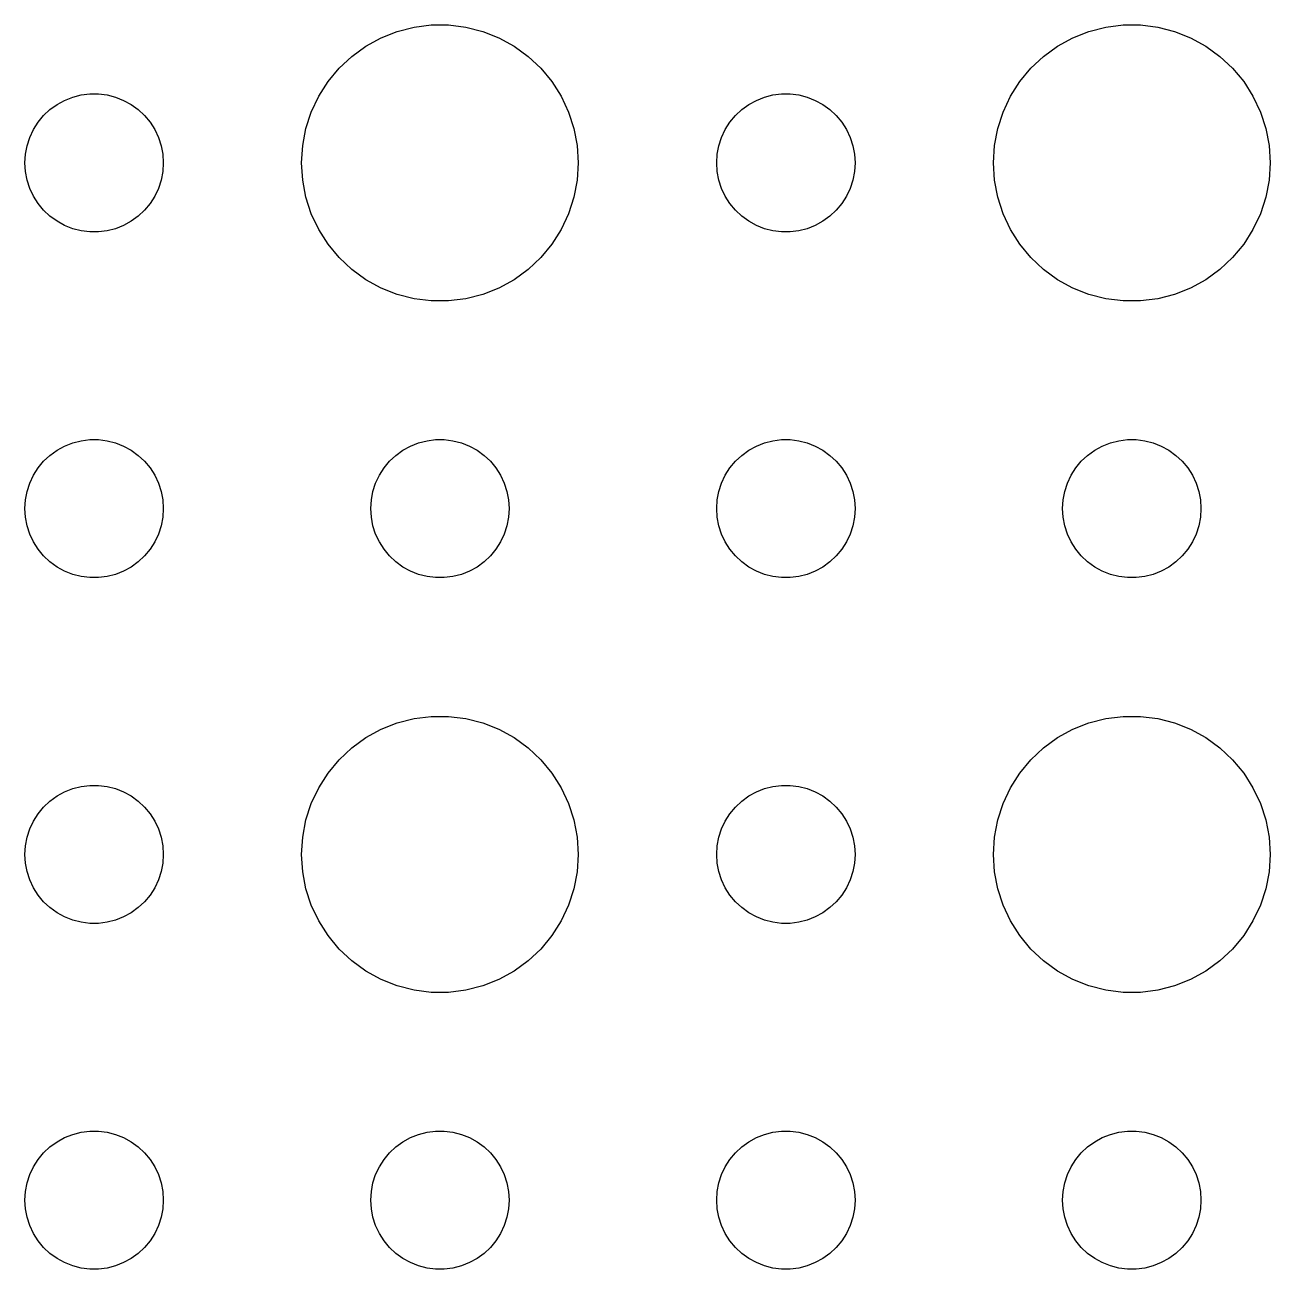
# Model space of a CAD drawing. Header units: metres. Extents: x -104 to 104, y -104 to 104.
# Drawn here: x -31.5 to -4.5, y -31.5 to -4.51 of the extents above; entities that cross this region are included whole.
import ezdxf

# ---------------------------------------------------------------- set-up
doc = ezdxf.new("R2010")
doc.units = ezdxf.units.M

msp = doc.modelspace()

# ---------------------------------------------------------------- linework, layer by layer
for p, q in [((-23.427, -4.64682), (-23.0621, -4.55313)), ((-23.0621, -4.55313), (-22.6884, -4.50591)), ((-22.6884, -4.50591), (-22.3116, -4.50591)), ((-22.3116, -4.50591), (-21.9379, -4.55313)), ((-21.9379, -4.55313), (-21.5729, -4.64682)), ((-8.42705, -4.64682), (-8.06213, -4.55313)), ((-8.06213, -4.55313), (-7.68837, -4.50591)), ((-7.68837, -4.50591), (-7.31161, -4.50591)), ((-7.31161, -4.50591), (-6.93785, -4.55313)), ((-6.93785, -4.55313), (-6.57294, -4.64682)), ((-24.1075, -4.96701), (-23.7773, -4.78551)), ((-23.7773, -4.78551), (-23.427, -4.64682)), ((-21.5729, -4.64682), (-21.2227, -4.78551)), ((-21.2227, -4.78551), (-20.8925, -4.96701)), ((-9.10747, -4.96701), (-8.77733, -4.78551)), ((-8.77733, -4.78551), (-8.42705, -4.64682)), ((-6.57294, -4.64682), (-6.22266, -4.78551)), ((-6.22266, -4.78551), (-5.89252, -4.96701)), ((-24.4123, -5.18845), (-24.1075, -4.96701)), ((-20.8925, -4.96701), (-20.5877, -5.18845)), ((-9.41226, -5.18845), (-9.10747, -4.96701)), ((-5.89252, -4.96701), (-5.58772, -5.18845)), ((-24.6869, -5.44635), (-24.4123, -5.18845)), ((-20.5877, -5.18845), (-20.3131, -5.44635)), ((-9.6869, -5.44635), (-9.41226, -5.18845)), ((-5.58772, -5.18845), (-5.31308, -5.44635)), ((-24.927, -5.73663), (-24.6869, -5.44635)), ((-20.3131, -5.44635), (-20.0729, -5.73663)), ((-9.92705, -5.73663), (-9.6869, -5.44635)), ((-5.31308, -5.44635), (-5.07294, -5.73663)), ((-25.1289, -6.05473), (-24.927, -5.73663)), ((-20.0729, -5.73663), (-19.8711, -6.05473)), ((-10.1289, -6.05473), (-9.92705, -5.73663)), ((-5.07294, -5.73663), (-4.87108, -6.05473)), ((-30.8037, -6.23351), (-30.6387, -6.14275)), ((-30.6387, -6.14275), (-30.4635, -6.07341)), ((-30.4635, -6.07341), (-30.2811, -6.02657)), ((-30.2811, -6.02657), (-30.0942, -6.00294)), ((-30.0942, -6.00294), (-29.9058, -6.00294)), ((-29.9058, -6.00294), (-29.7189, -6.02657)), ((-29.7189, -6.02657), (-29.5365, -6.07341)), ((-29.5365, -6.07341), (-29.3613, -6.14275)), ((-29.3613, -6.14275), (-29.1963, -6.23351)), ((-25.2893, -6.39561), (-25.1289, -6.05473)), ((-19.8711, -6.05473), (-19.7107, -6.39561)), ((-15.8037, -6.23351), (-15.6387, -6.14275)), ((-15.6387, -6.14275), (-15.4635, -6.07341)), ((-15.4635, -6.07341), (-15.2811, -6.02657)), ((-15.2811, -6.02657), (-15.0942, -6.00294)), ((-15.0942, -6.00294), (-14.9058, -6.00294)), ((-14.9058, -6.00294), (-14.7189, -6.02657)), ((-14.7189, -6.02657), (-14.5365, -6.07341)), ((-14.5365, -6.07341), (-14.3613, -6.14275)), ((-14.3613, -6.14275), (-14.1963, -6.23351)), ((-10.2893, -6.39561), (-10.1289, -6.05473)), ((-4.87108, -6.05473), (-4.71066, -6.39561)), ((-31.2135, -6.61832), (-31.0934, -6.47318)), ((-31.0934, -6.47318), (-30.9561, -6.34422)), ((-30.9561, -6.34422), (-30.8037, -6.23351)), ((-29.1963, -6.23351), (-29.0439, -6.34422)), ((-29.0439, -6.34422), (-28.9065, -6.47318)), ((-28.9065, -6.47318), (-28.7865, -6.61832)), ((-25.4057, -6.75392), (-25.2893, -6.39561)), ((-19.7107, -6.39561), (-19.5942, -6.75392)), ((-16.2135, -6.61832), (-16.0934, -6.47318)), ((-16.0934, -6.47318), (-15.9561, -6.34422)), ((-15.9561, -6.34422), (-15.8037, -6.23351)), ((-14.1963, -6.23351), (-14.0439, -6.34422)), ((-14.0439, -6.34422), (-13.9065, -6.47318)), ((-13.9065, -6.47318), (-13.7865, -6.61832)), ((-10.4057, -6.75392), (-10.2893, -6.39561)), ((-4.71066, -6.39561), (-4.59424, -6.75392)), ((-31.3145, -6.77736), (-31.2135, -6.61832)), ((-28.7865, -6.61832), (-28.6855, -6.77736)), ((-16.3145, -6.77736), (-16.2135, -6.61832)), ((-13.7865, -6.61832), (-13.6855, -6.77736)), ((-31.4529, -7.12695), (-31.3947, -6.9478)), ((-31.3947, -6.9478), (-31.3145, -6.77736)), ((-28.6855, -6.77736), (-28.6053, -6.9478)), ((-28.6053, -6.9478), (-28.5471, -7.12695)), ((-25.4763, -7.12399), (-25.4057, -6.75392)), ((-19.5942, -6.75392), (-19.5237, -7.12399)), ((-16.4529, -7.12695), (-16.3947, -6.9478)), ((-16.3947, -6.9478), (-16.3145, -6.77736)), ((-13.6855, -6.77736), (-13.6053, -6.9478)), ((-13.6053, -6.9478), (-13.5471, -7.12695)), ((-10.4763, -7.12399), (-10.4057, -6.75392)), ((-4.59424, -6.75392), (-4.52365, -7.12399)), ((-31.4882, -7.312), (-31.4529, -7.12695)), ((-28.5471, -7.12695), (-28.5118, -7.312)), ((-25.5, -7.5), (-25.4763, -7.12399)), ((-19.5237, -7.12399), (-19.5, -7.5)), ((-16.4882, -7.312), (-16.4529, -7.12695)), ((-13.5471, -7.12695), (-13.5118, -7.312)), ((-10.5, -7.5), (-10.4763, -7.12399)), ((-4.52365, -7.12399), (-4.5, -7.5)), ((-31.5, -7.5), (-31.4882, -7.312)), ((-31.4882, -7.68799), (-31.5, -7.5)), ((-28.5118, -7.312), (-28.5, -7.5)), ((-28.5, -7.5), (-28.5118, -7.68799)), ((-25.4763, -7.87599), (-25.5, -7.5)), ((-19.5, -7.5), (-19.5237, -7.87599)), ((-16.5, -7.5), (-16.4882, -7.312)), ((-16.4882, -7.68799), (-16.5, -7.5)), ((-13.5118, -7.312), (-13.5, -7.5)), ((-13.5, -7.5), (-13.5118, -7.68799)), ((-10.4763, -7.87599), (-10.5, -7.5)), ((-4.5, -7.5), (-4.52365, -7.87599)), ((-31.4529, -7.87303), (-31.4882, -7.68799)), ((-28.5118, -7.68799), (-28.5471, -7.87303)), ((-16.4529, -7.87303), (-16.4882, -7.68799)), ((-13.5118, -7.68799), (-13.5471, -7.87303)), ((-31.3947, -8.05219), (-31.4529, -7.87303)), ((-31.3145, -8.22263), (-31.3947, -8.05219)), ((-28.6053, -8.05219), (-28.6855, -8.22263)), ((-28.5471, -7.87303), (-28.6053, -8.05219)), ((-25.4057, -8.24606), (-25.4763, -7.87599)), ((-19.5237, -7.87599), (-19.5942, -8.24606)), ((-16.3947, -8.05219), (-16.4529, -7.87303)), ((-16.3145, -8.22263), (-16.3947, -8.05219)), ((-13.6053, -8.05219), (-13.6855, -8.22263)), ((-13.5471, -7.87303), (-13.6053, -8.05219)), ((-10.4057, -8.24606), (-10.4763, -7.87599)), ((-4.52365, -7.87599), (-4.59424, -8.24606)), ((-31.2135, -8.38167), (-31.3145, -8.22263)), ((-28.6855, -8.22263), (-28.7865, -8.38167)), ((-25.2893, -8.60437), (-25.4057, -8.24606)), ((-19.5942, -8.24606), (-19.7107, -8.60437)), ((-16.2135, -8.38167), (-16.3145, -8.22263)), ((-13.6855, -8.22263), (-13.7865, -8.38167)), ((-10.2893, -8.60437), (-10.4057, -8.24606)), ((-4.59424, -8.24606), (-4.71066, -8.60437)), ((-31.0934, -8.52681), (-31.2135, -8.38167)), ((-30.9561, -8.65576), (-31.0934, -8.52681)), ((-28.9065, -8.52681), (-29.0439, -8.65576)), ((-28.7865, -8.38167), (-28.9065, -8.52681)), ((-25.1289, -8.94525), (-25.2893, -8.60437)), ((-19.7107, -8.60437), (-19.8711, -8.94525)), ((-16.0934, -8.52681), (-16.2135, -8.38167)), ((-15.9561, -8.65576), (-16.0934, -8.52681)), ((-13.9065, -8.52681), (-14.0439, -8.65576)), ((-13.7865, -8.38167), (-13.9065, -8.52681)), ((-10.1289, -8.94525), (-10.2893, -8.60437)), ((-4.71066, -8.60437), (-4.87108, -8.94525)), ((-30.8037, -8.76648), (-30.9561, -8.65576)), ((-30.6387, -8.85724), (-30.8037, -8.76648)), ((-30.4635, -8.92657), (-30.6387, -8.85724)), ((-29.3613, -8.85724), (-29.5365, -8.92657)), ((-29.1963, -8.76648), (-29.3613, -8.85724)), ((-29.0439, -8.65576), (-29.1963, -8.76648)), ((-15.8037, -8.76648), (-15.9561, -8.65576)), ((-15.6387, -8.85724), (-15.8037, -8.76648)), ((-15.4635, -8.92657), (-15.6387, -8.85724)), ((-14.3613, -8.85724), (-14.5365, -8.92657)), ((-14.1963, -8.76648), (-14.3613, -8.85724)), ((-14.0439, -8.65576), (-14.1963, -8.76648)), ((-30.2811, -8.97342), (-30.4635, -8.92657)), ((-30.0942, -8.99704), (-30.2811, -8.97342)), ((-29.9058, -8.99704), (-30.0942, -8.99704)), ((-29.7189, -8.97342), (-29.9058, -8.99704)), ((-29.5365, -8.92657), (-29.7189, -8.97342)), ((-24.927, -9.26335), (-25.1289, -8.94525)), ((-19.8711, -8.94525), (-20.0729, -9.26335)), ((-15.2811, -8.97342), (-15.4635, -8.92657)), ((-15.0942, -8.99704), (-15.2811, -8.97342)), ((-14.9058, -8.99704), (-15.0942, -8.99704)), ((-14.7189, -8.97342), (-14.9058, -8.99704)), ((-14.5365, -8.92657), (-14.7189, -8.97342)), ((-9.92705, -9.26335), (-10.1289, -8.94525)), ((-4.87108, -8.94525), (-5.07294, -9.26335)), ((-24.6869, -9.55363), (-24.927, -9.26335)), ((-20.0729, -9.26335), (-20.3131, -9.55363)), ((-9.6869, -9.55363), (-9.92705, -9.26335)), ((-5.07294, -9.26335), (-5.31308, -9.55363)), ((-24.4123, -9.81154), (-24.6869, -9.55363)), ((-20.3131, -9.55363), (-20.5877, -9.81154)), ((-9.41226, -9.81154), (-9.6869, -9.55363)), ((-5.31308, -9.55363), (-5.58772, -9.81154)), ((-24.1075, -10.033), (-24.4123, -9.81154)), ((-20.5877, -9.81154), (-20.8925, -10.033)), ((-9.10747, -10.033), (-9.41226, -9.81154)), ((-5.58772, -9.81154), (-5.89252, -10.033)), ((-23.7773, -10.2145), (-24.1075, -10.033)), ((-23.427, -10.3532), (-23.7773, -10.2145)), ((-21.2227, -10.2145), (-21.5729, -10.3532)), ((-20.8925, -10.033), (-21.2227, -10.2145)), ((-8.77733, -10.2145), (-9.10747, -10.033)), ((-8.42705, -10.3532), (-8.77733, -10.2145)), ((-6.22266, -10.2145), (-6.57294, -10.3532)), ((-5.89252, -10.033), (-6.22266, -10.2145)), ((-23.0621, -10.4469), (-23.427, -10.3532)), ((-22.6884, -10.4941), (-23.0621, -10.4469)), ((-22.3116, -10.4941), (-22.6884, -10.4941)), ((-21.9379, -10.4469), (-22.3116, -10.4941)), ((-21.5729, -10.3532), (-21.9379, -10.4469)), ((-8.06213, -10.4469), (-8.42705, -10.3532)), ((-7.68837, -10.4941), (-8.06213, -10.4469)), ((-7.31161, -10.4941), (-7.68837, -10.4941)), ((-6.93785, -10.4469), (-7.31161, -10.4941)), ((-6.57294, -10.3532), (-6.93785, -10.4469)), ((-30.9561, -13.8442), (-30.8037, -13.7335)), ((-30.8037, -13.7335), (-30.6387, -13.6427)), ((-30.6387, -13.6427), (-30.4635, -13.5734)), ((-30.4635, -13.5734), (-30.2811, -13.5266)), ((-30.2811, -13.5266), (-30.0942, -13.5029)), ((-30.0942, -13.5029), (-29.9058, -13.5029)), ((-29.9058, -13.5029), (-29.7189, -13.5266)), ((-29.7189, -13.5266), (-29.5365, -13.5734)), ((-29.5365, -13.5734), (-29.3613, -13.6427)), ((-29.3613, -13.6427), (-29.1963, -13.7335)), ((-29.1963, -13.7335), (-29.0439, -13.8442)), ((-23.4561, -13.8442), (-23.3037, -13.7335)), ((-23.3037, -13.7335), (-23.1387, -13.6427)), ((-23.1387, -13.6427), (-22.9635, -13.5734)), ((-22.9635, -13.5734), (-22.7811, -13.5266)), ((-22.7811, -13.5266), (-22.5942, -13.5029)), ((-22.5942, -13.5029), (-22.4058, -13.5029)), ((-22.4058, -13.5029), (-22.2189, -13.5266)), ((-22.2189, -13.5266), (-22.0365, -13.5734)), ((-22.0365, -13.5734), (-21.8613, -13.6427)), ((-21.8613, -13.6427), (-21.6963, -13.7335)), ((-21.6963, -13.7335), (-21.5439, -13.8442)), ((-15.9561, -13.8442), (-15.8037, -13.7335)), ((-15.8037, -13.7335), (-15.6387, -13.6427)), ((-15.6387, -13.6427), (-15.4635, -13.5734)), ((-15.4635, -13.5734), (-15.2811, -13.5266)), ((-15.2811, -13.5266), (-15.0942, -13.5029)), ((-15.0942, -13.5029), (-14.9058, -13.5029)), ((-14.9058, -13.5029), (-14.7189, -13.5266)), ((-14.7189, -13.5266), (-14.5365, -13.5734)), ((-14.5365, -13.5734), (-14.3613, -13.6427)), ((-14.3613, -13.6427), (-14.1963, -13.7335)), ((-14.1963, -13.7335), (-14.0439, -13.8442)), ((-8.45613, -13.8442), (-8.30373, -13.7335)), ((-8.30373, -13.7335), (-8.13866, -13.6427)), ((-8.13866, -13.6427), (-7.96352, -13.5734)), ((-7.96352, -13.5734), (-7.78107, -13.5266)), ((-7.78107, -13.5266), (-7.59418, -13.5029)), ((-7.59418, -13.5029), (-7.40581, -13.5029)), ((-7.40581, -13.5029), (-7.21892, -13.5266)), ((-7.21892, -13.5266), (-7.03647, -13.5734)), ((-7.03647, -13.5734), (-6.86133, -13.6427)), ((-6.86133, -13.6427), (-6.69626, -13.7335)), ((-6.69626, -13.7335), (-6.54385, -13.8442)), ((-31.2135, -14.1183), (-31.0934, -13.9732)), ((-31.0934, -13.9732), (-30.9561, -13.8442)), ((-29.0439, -13.8442), (-28.9065, -13.9732)), ((-28.9065, -13.9732), (-28.7865, -14.1183)), ((-23.7135, -14.1183), (-23.5934, -13.9732)), ((-23.5934, -13.9732), (-23.4561, -13.8442)), ((-21.5439, -13.8442), (-21.4065, -13.9732)), ((-21.4065, -13.9732), (-21.2865, -14.1183)), ((-16.2135, -14.1183), (-16.0934, -13.9732)), ((-16.0934, -13.9732), (-15.9561, -13.8442)), ((-14.0439, -13.8442), (-13.9065, -13.9732)), ((-13.9065, -13.9732), (-13.7865, -14.1183)), ((-8.71352, -14.1183), (-8.59344, -13.9732)), ((-8.59344, -13.9732), (-8.45613, -13.8442)), ((-6.54385, -13.8442), (-6.40654, -13.9732)), ((-6.40654, -13.9732), (-6.28647, -14.1183)), ((-31.3947, -14.4478), (-31.3145, -14.2774)), ((-31.3145, -14.2774), (-31.2135, -14.1183)), ((-28.7865, -14.1183), (-28.6855, -14.2774)), ((-28.6855, -14.2774), (-28.6053, -14.4478)), ((-23.8947, -14.4478), (-23.8145, -14.2774)), ((-23.8145, -14.2774), (-23.7135, -14.1183)), ((-21.2865, -14.1183), (-21.1855, -14.2774)), ((-21.1855, -14.2774), (-21.1053, -14.4478)), ((-16.3947, -14.4478), (-16.3145, -14.2774)), ((-16.3145, -14.2774), (-16.2135, -14.1183)), ((-13.7865, -14.1183), (-13.6855, -14.2774)), ((-13.6855, -14.2774), (-13.6053, -14.4478)), ((-8.89465, -14.4478), (-8.81445, -14.2774)), ((-8.81445, -14.2774), (-8.71352, -14.1183)), ((-6.28647, -14.1183), (-6.18553, -14.2774)), ((-6.18553, -14.2774), (-6.10533, -14.4478)), ((-31.4529, -14.627), (-31.3947, -14.4478)), ((-28.6053, -14.4478), (-28.5471, -14.627)), ((-23.9529, -14.627), (-23.8947, -14.4478)), ((-21.1053, -14.4478), (-21.0471, -14.627)), ((-16.4529, -14.627), (-16.3947, -14.4478)), ((-13.6053, -14.4478), (-13.5471, -14.627)), ((-8.95287, -14.627), (-8.89465, -14.4478)), ((-6.10533, -14.4478), (-6.04712, -14.627)), ((-31.5, -15), (-31.4882, -14.812)), ((-31.4882, -14.812), (-31.4529, -14.627)), ((-28.5471, -14.627), (-28.5118, -14.812)), ((-28.5118, -14.812), (-28.5, -15)), ((-24, -15), (-23.9882, -14.812)), ((-23.9882, -14.812), (-23.9529, -14.627)), ((-21.0471, -14.627), (-21.0118, -14.812)), ((-21.0118, -14.812), (-21, -15)), ((-16.5, -15), (-16.4882, -14.812)), ((-16.4882, -14.812), (-16.4529, -14.627)), ((-13.5471, -14.627), (-13.5118, -14.812)), ((-13.5118, -14.812), (-13.5, -15)), ((-9, -15), (-8.98816, -14.812)), ((-8.98816, -14.812), (-8.95287, -14.627)), ((-6.04712, -14.627), (-6.01183, -14.812)), ((-6.01183, -14.812), (-6, -15)), ((-31.4882, -15.188), (-31.5, -15)), ((-28.5, -15), (-28.5118, -15.188)), ((-23.9882, -15.188), (-24, -15)), ((-21, -15), (-21.0118, -15.188)), ((-16.4882, -15.188), (-16.5, -15)), ((-13.5, -15), (-13.5118, -15.188)), ((-8.98816, -15.188), (-9, -15)), ((-6, -15), (-6.01183, -15.188)), ((-31.4529, -15.373), (-31.4882, -15.188)), ((-31.3947, -15.5522), (-31.4529, -15.373)), ((-28.5471, -15.373), (-28.6053, -15.5522)), ((-28.5118, -15.188), (-28.5471, -15.373)), ((-23.9529, -15.373), (-23.9882, -15.188)), ((-23.8947, -15.5522), (-23.9529, -15.373)), ((-21.0471, -15.373), (-21.1053, -15.5522)), ((-21.0118, -15.188), (-21.0471, -15.373)), ((-16.4529, -15.373), (-16.4882, -15.188)), ((-16.3947, -15.5522), (-16.4529, -15.373)), ((-13.5471, -15.373), (-13.6053, -15.5522)), ((-13.5118, -15.188), (-13.5471, -15.373)), ((-8.95287, -15.373), (-8.98816, -15.188)), ((-8.89465, -15.5522), (-8.95287, -15.373)), ((-6.04712, -15.373), (-6.10533, -15.5522)), ((-6.01183, -15.188), (-6.04712, -15.373)), ((-31.3145, -15.7226), (-31.3947, -15.5522)), ((-28.6053, -15.5522), (-28.6855, -15.7226)), ((-23.8145, -15.7226), (-23.8947, -15.5522)), ((-21.1053, -15.5522), (-21.1855, -15.7226)), ((-16.3145, -15.7226), (-16.3947, -15.5522)), ((-13.6053, -15.5522), (-13.6855, -15.7226)), ((-8.81445, -15.7226), (-8.89465, -15.5522)), ((-6.10533, -15.5522), (-6.18553, -15.7226)), ((-31.2135, -15.8817), (-31.3145, -15.7226)), ((-31.0934, -16.0268), (-31.2135, -15.8817)), ((-28.7865, -15.8817), (-28.9065, -16.0268)), ((-28.6855, -15.7226), (-28.7865, -15.8817)), ((-23.7135, -15.8817), (-23.8145, -15.7226)), ((-23.5934, -16.0268), (-23.7135, -15.8817)), ((-21.2865, -15.8817), (-21.4065, -16.0268)), ((-21.1855, -15.7226), (-21.2865, -15.8817)), ((-16.2135, -15.8817), (-16.3145, -15.7226)), ((-16.0934, -16.0268), (-16.2135, -15.8817)), ((-13.7865, -15.8817), (-13.9065, -16.0268)), ((-13.6855, -15.7226), (-13.7865, -15.8817)), ((-8.71352, -15.8817), (-8.81445, -15.7226)), ((-8.59344, -16.0268), (-8.71352, -15.8817)), ((-6.28647, -15.8817), (-6.40654, -16.0268)), ((-6.18553, -15.7226), (-6.28647, -15.8817)), ((-30.9561, -16.1558), (-31.0934, -16.0268)), ((-30.8037, -16.2665), (-30.9561, -16.1558)), ((-29.0439, -16.1558), (-29.1963, -16.2665)), ((-28.9065, -16.0268), (-29.0439, -16.1558)), ((-23.4561, -16.1558), (-23.5934, -16.0268)), ((-23.3037, -16.2665), (-23.4561, -16.1558)), ((-21.5439, -16.1558), (-21.6963, -16.2665)), ((-21.4065, -16.0268), (-21.5439, -16.1558)), ((-15.9561, -16.1558), (-16.0934, -16.0268)), ((-15.8037, -16.2665), (-15.9561, -16.1558)), ((-14.0439, -16.1558), (-14.1963, -16.2665)), ((-13.9065, -16.0268), (-14.0439, -16.1558)), ((-8.45613, -16.1558), (-8.59344, -16.0268)), ((-8.30373, -16.2665), (-8.45613, -16.1558)), ((-6.54385, -16.1558), (-6.69626, -16.2665)), ((-6.40654, -16.0268), (-6.54385, -16.1558)), ((-30.6387, -16.3572), (-30.8037, -16.2665)), ((-30.4635, -16.4266), (-30.6387, -16.3572)), ((-30.2811, -16.4734), (-30.4635, -16.4266)), ((-29.5365, -16.4266), (-29.7189, -16.4734)), ((-29.3613, -16.3572), (-29.5365, -16.4266)), ((-29.1963, -16.2665), (-29.3613, -16.3572)), ((-23.1387, -16.3572), (-23.3037, -16.2665)), ((-22.9635, -16.4266), (-23.1387, -16.3572)), ((-22.7811, -16.4734), (-22.9635, -16.4266)), ((-22.0365, -16.4266), (-22.2189, -16.4734)), ((-21.8613, -16.3572), (-22.0365, -16.4266)), ((-21.6963, -16.2665), (-21.8613, -16.3572)), ((-15.6387, -16.3572), (-15.8037, -16.2665)), ((-15.4635, -16.4266), (-15.6387, -16.3572)), ((-15.2811, -16.4734), (-15.4635, -16.4266)), ((-14.5365, -16.4266), (-14.7189, -16.4734)), ((-14.3613, -16.3572), (-14.5365, -16.4266)), ((-14.1963, -16.2665), (-14.3613, -16.3572)), ((-8.13866, -16.3572), (-8.30373, -16.2665)), ((-7.96352, -16.4266), (-8.13866, -16.3572)), ((-7.78107, -16.4734), (-7.96352, -16.4266)), ((-7.03647, -16.4266), (-7.21892, -16.4734)), ((-6.86133, -16.3572), (-7.03647, -16.4266)), ((-6.69626, -16.2665), (-6.86133, -16.3572)), ((-30.0942, -16.497), (-30.2811, -16.4734)), ((-29.9058, -16.497), (-30.0942, -16.497)), ((-29.7189, -16.4734), (-29.9058, -16.497)), ((-22.5942, -16.497), (-22.7811, -16.4734)), ((-22.4058, -16.497), (-22.5942, -16.497)), ((-22.2189, -16.4734), (-22.4058, -16.497)), ((-15.0942, -16.497), (-15.2811, -16.4734)), ((-14.9058, -16.497), (-15.0942, -16.497)), ((-14.7189, -16.4734), (-14.9058, -16.497)), ((-7.59418, -16.497), (-7.78107, -16.4734)), ((-7.40581, -16.497), (-7.59418, -16.497)), ((-7.21892, -16.4734), (-7.40581, -16.497)), ((-23.7773, -19.7855), (-23.427, -19.6468)), ((-23.427, -19.6468), (-23.0621, -19.5531)), ((-23.0621, -19.5531), (-22.6884, -19.5059)), ((-22.6884, -19.5059), (-22.3116, -19.5059)), ((-22.3116, -19.5059), (-21.9379, -19.5531)), ((-21.9379, -19.5531), (-21.5729, -19.6468)), ((-21.5729, -19.6468), (-21.2227, -19.7855)), ((-8.77733, -19.7855), (-8.42705, -19.6468)), ((-8.42705, -19.6468), (-8.06213, -19.5531)), ((-8.06213, -19.5531), (-7.68837, -19.5059)), ((-7.68837, -19.5059), (-7.31161, -19.5059)), ((-7.31161, -19.5059), (-6.93785, -19.5531)), ((-6.93785, -19.5531), (-6.57294, -19.6468)), ((-6.57294, -19.6468), (-6.22266, -19.7855)), ((-24.4123, -20.1884), (-24.1075, -19.967)), ((-24.1075, -19.967), (-23.7773, -19.7855)), ((-21.2227, -19.7855), (-20.8925, -19.967)), ((-20.8925, -19.967), (-20.5877, -20.1884)), ((-9.41226, -20.1884), (-9.10747, -19.967)), ((-9.10747, -19.967), (-8.77733, -19.7855)), ((-6.22266, -19.7855), (-5.89252, -19.967)), ((-5.89252, -19.967), (-5.58772, -20.1884)), ((-24.6869, -20.4464), (-24.4123, -20.1884)), ((-20.5877, -20.1884), (-20.3131, -20.4464)), ((-9.6869, -20.4464), (-9.41226, -20.1884)), ((-5.58772, -20.1884), (-5.31308, -20.4464)), ((-24.927, -20.7366), (-24.6869, -20.4464)), ((-20.3131, -20.4464), (-20.0729, -20.7366)), ((-9.92705, -20.7366), (-9.6869, -20.4464)), ((-5.31308, -20.4464), (-5.07294, -20.7366)), ((-25.1289, -21.0547), (-24.927, -20.7366)), ((-20.0729, -20.7366), (-19.8711, -21.0547)), ((-10.1289, -21.0547), (-9.92705, -20.7366)), ((-5.07294, -20.7366), (-4.87108, -21.0547)), ((-30.4635, -21.0734), (-30.2811, -21.0266)), ((-30.2811, -21.0266), (-30.0942, -21.003)), ((-30.0942, -21.003), (-29.9058, -21.003)), ((-29.9058, -21.003), (-29.7189, -21.0266)), ((-29.7189, -21.0266), (-29.5365, -21.0734)), ((-25.2893, -21.3956), (-25.1289, -21.0547)), ((-19.8711, -21.0547), (-19.7107, -21.3956)), ((-15.4635, -21.0734), (-15.2811, -21.0266)), ((-15.2811, -21.0266), (-15.0942, -21.003)), ((-15.0942, -21.003), (-14.9058, -21.003)), ((-14.9058, -21.003), (-14.7189, -21.0266)), ((-14.7189, -21.0266), (-14.5365, -21.0734)), ((-10.2893, -21.3956), (-10.1289, -21.0547)), ((-4.87108, -21.0547), (-4.71066, -21.3956)), ((-30.9561, -21.3442), (-30.8037, -21.2335)), ((-30.8037, -21.2335), (-30.6387, -21.1427)), ((-30.6387, -21.1427), (-30.4635, -21.0734)), ((-29.5365, -21.0734), (-29.3613, -21.1427)), ((-29.3613, -21.1427), (-29.1963, -21.2335)), ((-29.1963, -21.2335), (-29.0439, -21.3442)), ((-15.9561, -21.3442), (-15.8037, -21.2335)), ((-15.8037, -21.2335), (-15.6387, -21.1427)), ((-15.6387, -21.1427), (-15.4635, -21.0734)), ((-14.5365, -21.0734), (-14.3613, -21.1427)), ((-14.3613, -21.1427), (-14.1963, -21.2335)), ((-14.1963, -21.2335), (-14.0439, -21.3442)), ((-31.2135, -21.6183), (-31.0934, -21.4732)), ((-31.0934, -21.4732), (-30.9561, -21.3442)), ((-29.0439, -21.3442), (-28.9065, -21.4732)), ((-28.9065, -21.4732), (-28.7865, -21.6183)), ((-25.4057, -21.7539), (-25.2893, -21.3956)), ((-19.7107, -21.3956), (-19.5942, -21.7539)), ((-16.2135, -21.6183), (-16.0934, -21.4732)), ((-16.0934, -21.4732), (-15.9561, -21.3442)), ((-14.0439, -21.3442), (-13.9065, -21.4732)), ((-13.9065, -21.4732), (-13.7865, -21.6183)), ((-10.4057, -21.7539), (-10.2893, -21.3956)), ((-4.71066, -21.3956), (-4.59424, -21.7539)), ((-31.3947, -21.9478), (-31.3145, -21.7774)), ((-31.3145, -21.7774), (-31.2135, -21.6183)), ((-28.7865, -21.6183), (-28.6855, -21.7774)), ((-28.6855, -21.7774), (-28.6053, -21.9478)), ((-25.4763, -22.124), (-25.4057, -21.7539)), ((-19.5942, -21.7539), (-19.5237, -22.124)), ((-16.3947, -21.9478), (-16.3145, -21.7774)), ((-16.3145, -21.7774), (-16.2135, -21.6183)), ((-13.7865, -21.6183), (-13.6855, -21.7774)), ((-13.6855, -21.7774), (-13.6053, -21.9478)), ((-10.4763, -22.124), (-10.4057, -21.7539)), ((-4.59424, -21.7539), (-4.52365, -22.124)), ((-31.4882, -22.312), (-31.4529, -22.127)), ((-31.4529, -22.127), (-31.3947, -21.9478)), ((-28.6053, -21.9478), (-28.5471, -22.127)), ((-28.5471, -22.127), (-28.5118, -22.312)), ((-25.5, -22.5), (-25.4763, -22.124)), ((-19.5237, -22.124), (-19.5, -22.5)), ((-16.4882, -22.312), (-16.4529, -22.127)), ((-16.4529, -22.127), (-16.3947, -21.9478)), ((-13.6053, -21.9478), (-13.5471, -22.127)), ((-13.5471, -22.127), (-13.5118, -22.312)), ((-10.5, -22.5), (-10.4763, -22.124)), ((-4.52365, -22.124), (-4.5, -22.5)), ((-31.5, -22.5), (-31.4882, -22.312)), ((-28.5118, -22.312), (-28.5, -22.5)), ((-16.5, -22.5), (-16.4882, -22.312)), ((-13.5118, -22.312), (-13.5, -22.5)), ((-31.4882, -22.688), (-31.5, -22.5)), ((-28.5, -22.5), (-28.5118, -22.688)), ((-25.4763, -22.876), (-25.5, -22.5)), ((-19.5, -22.5), (-19.5237, -22.876)), ((-16.4882, -22.688), (-16.5, -22.5)), ((-13.5, -22.5), (-13.5118, -22.688)), ((-10.4763, -22.876), (-10.5, -22.5)), ((-4.5, -22.5), (-4.52365, -22.876)), ((-31.4529, -22.873), (-31.4882, -22.688)), ((-31.3947, -23.0522), (-31.4529, -22.873)), ((-28.5471, -22.873), (-28.6053, -23.0522)), ((-28.5118, -22.688), (-28.5471, -22.873)), ((-25.4057, -23.2461), (-25.4763, -22.876)), ((-19.5237, -22.876), (-19.5942, -23.2461)), ((-16.4529, -22.873), (-16.4882, -22.688)), ((-16.3947, -23.0522), (-16.4529, -22.873)), ((-13.5471, -22.873), (-13.6053, -23.0522)), ((-13.5118, -22.688), (-13.5471, -22.873)), ((-10.4057, -23.2461), (-10.4763, -22.876)), ((-4.52365, -22.876), (-4.59424, -23.2461)), ((-31.3145, -23.2226), (-31.3947, -23.0522)), ((-28.6053, -23.0522), (-28.6855, -23.2226)), ((-16.3145, -23.2226), (-16.3947, -23.0522)), ((-13.6053, -23.0522), (-13.6855, -23.2226)), ((-31.2135, -23.3817), (-31.3145, -23.2226)), ((-31.0934, -23.5268), (-31.2135, -23.3817)), ((-28.7865, -23.3817), (-28.9065, -23.5268)), ((-28.6855, -23.2226), (-28.7865, -23.3817)), ((-25.2893, -23.6044), (-25.4057, -23.2461)), ((-19.5942, -23.2461), (-19.7107, -23.6044)), ((-16.2135, -23.3817), (-16.3145, -23.2226)), ((-16.0934, -23.5268), (-16.2135, -23.3817)), ((-13.7865, -23.3817), (-13.9065, -23.5268)), ((-13.6855, -23.2226), (-13.7865, -23.3817)), ((-10.2893, -23.6044), (-10.4057, -23.2461)), ((-4.59424, -23.2461), (-4.71066, -23.6044)), ((-30.9561, -23.6558), (-31.0934, -23.5268)), ((-30.8037, -23.7665), (-30.9561, -23.6558)), ((-29.0439, -23.6558), (-29.1963, -23.7665)), ((-28.9065, -23.5268), (-29.0439, -23.6558)), ((-25.1289, -23.9453), (-25.2893, -23.6044)), ((-19.7107, -23.6044), (-19.8711, -23.9453)), ((-15.9561, -23.6558), (-16.0934, -23.5268)), ((-15.8037, -23.7665), (-15.9561, -23.6558)), ((-14.0439, -23.6558), (-14.1963, -23.7665)), ((-13.9065, -23.5268), (-14.0439, -23.6558)), ((-10.1289, -23.9453), (-10.2893, -23.6044)), ((-4.71066, -23.6044), (-4.87108, -23.9453)), ((-30.6387, -23.8572), (-30.8037, -23.7665)), ((-30.4635, -23.9266), (-30.6387, -23.8572)), ((-30.2811, -23.9734), (-30.4635, -23.9266)), ((-30.0942, -23.997), (-30.2811, -23.9734)), ((-29.9058, -23.997), (-30.0942, -23.997)), ((-29.7189, -23.9734), (-29.9058, -23.997)), ((-29.5365, -23.9266), (-29.7189, -23.9734)), ((-29.3613, -23.8572), (-29.5365, -23.9266)), ((-29.1963, -23.7665), (-29.3613, -23.8572)), ((-24.927, -24.2634), (-25.1289, -23.9453)), ((-19.8711, -23.9453), (-20.0729, -24.2634)), ((-15.6387, -23.8572), (-15.8037, -23.7665)), ((-15.4635, -23.9266), (-15.6387, -23.8572)), ((-15.2811, -23.9734), (-15.4635, -23.9266)), ((-15.0942, -23.997), (-15.2811, -23.9734)), ((-14.9058, -23.997), (-15.0942, -23.997)), ((-14.7189, -23.9734), (-14.9058, -23.997)), ((-14.5365, -23.9266), (-14.7189, -23.9734)), ((-14.3613, -23.8572), (-14.5365, -23.9266)), ((-14.1963, -23.7665), (-14.3613, -23.8572)), ((-9.92705, -24.2634), (-10.1289, -23.9453)), ((-4.87108, -23.9453), (-5.07294, -24.2634)), ((-24.6869, -24.5536), (-24.927, -24.2634)), ((-20.0729, -24.2634), (-20.3131, -24.5536)), ((-9.6869, -24.5536), (-9.92705, -24.2634)), ((-5.07294, -24.2634), (-5.31308, -24.5536)), ((-24.4123, -24.8115), (-24.6869, -24.5536)), ((-20.3131, -24.5536), (-20.5877, -24.8115)), ((-9.41226, -24.8115), (-9.6869, -24.5536)), ((-5.31308, -24.5536), (-5.58772, -24.8115)), ((-24.1075, -25.033), (-24.4123, -24.8115)), ((-20.5877, -24.8115), (-20.8925, -25.033)), ((-9.10747, -25.033), (-9.41226, -24.8115)), ((-5.58772, -24.8115), (-5.89252, -25.033)), ((-23.7773, -25.2145), (-24.1075, -25.033)), ((-20.8925, -25.033), (-21.2227, -25.2145)), ((-8.77733, -25.2145), (-9.10747, -25.033)), ((-5.89252, -25.033), (-6.22266, -25.2145)), ((-23.427, -25.3532), (-23.7773, -25.2145)), ((-23.0621, -25.4469), (-23.427, -25.3532)), ((-21.5729, -25.3532), (-21.9379, -25.4469)), ((-21.2227, -25.2145), (-21.5729, -25.3532)), ((-8.42705, -25.3532), (-8.77733, -25.2145)), ((-8.06213, -25.4469), (-8.42705, -25.3532)), ((-6.57294, -25.3532), (-6.93785, -25.4469)), ((-6.22266, -25.2145), (-6.57294, -25.3532)), ((-22.6884, -25.4941), (-23.0621, -25.4469)), ((-22.3116, -25.4941), (-22.6884, -25.4941)), ((-21.9379, -25.4469), (-22.3116, -25.4941)), ((-7.68837, -25.4941), (-8.06213, -25.4469)), ((-7.31161, -25.4941), (-7.68837, -25.4941)), ((-6.93785, -25.4469), (-7.31161, -25.4941)), ((-30.6387, -28.6427), (-30.4635, -28.5734)), ((-30.4635, -28.5734), (-30.2811, -28.5266)), ((-30.2811, -28.5266), (-30.0942, -28.503)), ((-30.0942, -28.503), (-29.9058, -28.503)), ((-29.9058, -28.503), (-29.7189, -28.5266)), ((-29.7189, -28.5266), (-29.5365, -28.5734)), ((-29.5365, -28.5734), (-29.3613, -28.6427)), ((-23.1387, -28.6427), (-22.9635, -28.5734)), ((-22.9635, -28.5734), (-22.7811, -28.5266)), ((-22.7811, -28.5266), (-22.5942, -28.503)), ((-22.5942, -28.503), (-22.4058, -28.503)), ((-22.4058, -28.503), (-22.2189, -28.5266)), ((-22.2189, -28.5266), (-22.0365, -28.5734)), ((-22.0365, -28.5734), (-21.8613, -28.6427)), ((-15.6387, -28.6427), (-15.4635, -28.5734)), ((-15.4635, -28.5734), (-15.2811, -28.5266)), ((-15.2811, -28.5266), (-15.0942, -28.503)), ((-15.0942, -28.503), (-14.9058, -28.503)), ((-14.9058, -28.503), (-14.7189, -28.5266)), ((-14.7189, -28.5266), (-14.5365, -28.5734)), ((-14.5365, -28.5734), (-14.3613, -28.6427)), ((-8.13866, -28.6427), (-7.96352, -28.5734)), ((-7.96352, -28.5734), (-7.78107, -28.5266)), ((-7.78107, -28.5266), (-7.59418, -28.503)), ((-7.59418, -28.503), (-7.40581, -28.503)), ((-7.40581, -28.503), (-7.21892, -28.5266)), ((-7.21892, -28.5266), (-7.03647, -28.5734)), ((-7.03647, -28.5734), (-6.86133, -28.6427)), ((-31.0934, -28.9732), (-30.9561, -28.8442)), ((-30.9561, -28.8442), (-30.8037, -28.7335)), ((-30.8037, -28.7335), (-30.6387, -28.6427)), ((-29.3613, -28.6427), (-29.1963, -28.7335)), ((-29.1963, -28.7335), (-29.0439, -28.8442)), ((-29.0439, -28.8442), (-28.9065, -28.9732)), ((-23.5934, -28.9732), (-23.4561, -28.8442)), ((-23.4561, -28.8442), (-23.3037, -28.7335)), ((-23.3037, -28.7335), (-23.1387, -28.6427)), ((-21.8613, -28.6427), (-21.6963, -28.7335)), ((-21.6963, -28.7335), (-21.5439, -28.8442)), ((-21.5439, -28.8442), (-21.4065, -28.9732)), ((-16.0934, -28.9732), (-15.9561, -28.8442)), ((-15.9561, -28.8442), (-15.8037, -28.7335)), ((-15.8037, -28.7335), (-15.6387, -28.6427)), ((-14.3613, -28.6427), (-14.1963, -28.7335)), ((-14.1963, -28.7335), (-14.0439, -28.8442)), ((-14.0439, -28.8442), (-13.9065, -28.9732)), ((-8.59344, -28.9732), (-8.45613, -28.8442)), ((-8.45613, -28.8442), (-8.30373, -28.7335)), ((-8.30373, -28.7335), (-8.13866, -28.6427)), ((-6.86133, -28.6427), (-6.69626, -28.7335)), ((-6.69626, -28.7335), (-6.54385, -28.8442)), ((-6.54385, -28.8442), (-6.40654, -28.9732)), ((-31.3145, -29.2774), (-31.2135, -29.1183)), ((-31.2135, -29.1183), (-31.0934, -28.9732)), ((-28.9065, -28.9732), (-28.7865, -29.1183)), ((-28.7865, -29.1183), (-28.6855, -29.2774)), ((-23.8145, -29.2774), (-23.7135, -29.1183)), ((-23.7135, -29.1183), (-23.5934, -28.9732)), ((-21.4065, -28.9732), (-21.2865, -29.1183)), ((-21.2865, -29.1183), (-21.1855, -29.2774)), ((-16.3145, -29.2774), (-16.2135, -29.1183)), ((-16.2135, -29.1183), (-16.0934, -28.9732)), ((-13.9065, -28.9732), (-13.7865, -29.1183)), ((-13.7865, -29.1183), (-13.6855, -29.2774)), ((-8.81445, -29.2774), (-8.71352, -29.1183)), ((-8.71352, -29.1183), (-8.59344, -28.9732)), ((-6.40654, -28.9732), (-6.28647, -29.1183)), ((-6.28647, -29.1183), (-6.18553, -29.2774)), ((-31.3947, -29.4478), (-31.3145, -29.2774)), ((-28.6855, -29.2774), (-28.6053, -29.4478)), ((-23.8947, -29.4478), (-23.8145, -29.2774)), ((-21.1855, -29.2774), (-21.1053, -29.4478)), ((-16.3947, -29.4478), (-16.3145, -29.2774)), ((-13.6855, -29.2774), (-13.6053, -29.4478)), ((-8.89465, -29.4478), (-8.81445, -29.2774)), ((-6.18553, -29.2774), (-6.10533, -29.4478)), ((-31.4882, -29.812), (-31.4529, -29.627)), ((-31.4529, -29.627), (-31.3947, -29.4478)), ((-28.6053, -29.4478), (-28.5471, -29.627)), ((-28.5471, -29.627), (-28.5118, -29.812)), ((-23.9882, -29.812), (-23.9529, -29.627)), ((-23.9529, -29.627), (-23.8947, -29.4478)), ((-21.1053, -29.4478), (-21.0471, -29.627)), ((-21.0471, -29.627), (-21.0118, -29.812)), ((-16.4882, -29.812), (-16.4529, -29.627)), ((-16.4529, -29.627), (-16.3947, -29.4478)), ((-13.6053, -29.4478), (-13.5471, -29.627)), ((-13.5471, -29.627), (-13.5118, -29.812)), ((-8.98816, -29.812), (-8.95287, -29.627)), ((-8.95287, -29.627), (-8.89465, -29.4478)), ((-6.10533, -29.4478), (-6.04712, -29.627)), ((-6.04712, -29.627), (-6.01183, -29.812)), ((-31.5, -30), (-31.4882, -29.812)), ((-28.5118, -29.812), (-28.5, -30)), ((-24, -30), (-23.9882, -29.812)), ((-21.0118, -29.812), (-21, -30)), ((-16.5, -30), (-16.4882, -29.812)), ((-13.5118, -29.812), (-13.5, -30)), ((-9, -30), (-8.98816, -29.812)), ((-6.01183, -29.812), (-6, -30)), ((-31.4882, -30.188), (-31.5, -30)), ((-31.4529, -30.373), (-31.4882, -30.188)), ((-28.5118, -30.188), (-28.5471, -30.373)), ((-28.5, -30), (-28.5118, -30.188)), ((-23.9882, -30.188), (-24, -30)), ((-23.9529, -30.373), (-23.9882, -30.188)), ((-21.0118, -30.188), (-21.0471, -30.373)), ((-21, -30), (-21.0118, -30.188)), ((-16.4882, -30.188), (-16.5, -30)), ((-16.4529, -30.373), (-16.4882, -30.188)), ((-13.5118, -30.188), (-13.5471, -30.373)), ((-13.5, -30), (-13.5118, -30.188)), ((-8.98816, -30.188), (-9, -30)), ((-8.95287, -30.373), (-8.98816, -30.188)), ((-6.01183, -30.188), (-6.04712, -30.373)), ((-6, -30), (-6.01183, -30.188)), ((-31.3947, -30.5522), (-31.4529, -30.373)), ((-28.5471, -30.373), (-28.6053, -30.5522)), ((-23.8947, -30.5522), (-23.9529, -30.373)), ((-21.0471, -30.373), (-21.1053, -30.5522)), ((-16.3947, -30.5522), (-16.4529, -30.373)), ((-13.5471, -30.373), (-13.6053, -30.5522)), ((-8.89465, -30.5522), (-8.95287, -30.373)), ((-6.04712, -30.373), (-6.10533, -30.5522)), ((-31.3145, -30.7226), (-31.3947, -30.5522)), ((-31.2135, -30.8817), (-31.3145, -30.7226)), ((-28.6855, -30.7226), (-28.7865, -30.8817)), ((-28.6053, -30.5522), (-28.6855, -30.7226)), ((-23.8145, -30.7226), (-23.8947, -30.5522)), ((-23.7135, -30.8817), (-23.8145, -30.7226)), ((-21.1855, -30.7226), (-21.2865, -30.8817)), ((-21.1053, -30.5522), (-21.1855, -30.7226)), ((-16.3145, -30.7226), (-16.3947, -30.5522)), ((-16.2135, -30.8817), (-16.3145, -30.7226)), ((-13.6855, -30.7226), (-13.7865, -30.8817)), ((-13.6053, -30.5522), (-13.6855, -30.7226)), ((-8.81445, -30.7226), (-8.89465, -30.5522)), ((-8.71352, -30.8817), (-8.81445, -30.7226)), ((-6.18553, -30.7226), (-6.28647, -30.8817)), ((-6.10533, -30.5522), (-6.18553, -30.7226)), ((-31.0934, -31.0268), (-31.2135, -30.8817)), ((-30.9561, -31.1558), (-31.0934, -31.0268)), ((-28.9065, -31.0268), (-29.0439, -31.1558)), ((-28.7865, -30.8817), (-28.9065, -31.0268)), ((-23.5934, -31.0268), (-23.7135, -30.8817)), ((-23.4561, -31.1558), (-23.5934, -31.0268)), ((-21.4065, -31.0268), (-21.5439, -31.1558)), ((-21.2865, -30.8817), (-21.4065, -31.0268)), ((-16.0934, -31.0268), (-16.2135, -30.8817)), ((-15.9561, -31.1558), (-16.0934, -31.0268)), ((-13.9065, -31.0268), (-14.0439, -31.1558)), ((-13.7865, -30.8817), (-13.9065, -31.0268)), ((-8.59344, -31.0268), (-8.71352, -30.8817)), ((-8.45613, -31.1558), (-8.59344, -31.0268)), ((-6.40654, -31.0268), (-6.54385, -31.1558)), ((-6.28647, -30.8817), (-6.40654, -31.0268)), ((-30.8037, -31.2665), (-30.9561, -31.1558)), ((-30.6387, -31.3572), (-30.8037, -31.2665)), ((-29.1963, -31.2665), (-29.3613, -31.3572)), ((-29.0439, -31.1558), (-29.1963, -31.2665)), ((-23.3037, -31.2665), (-23.4561, -31.1558)), ((-23.1387, -31.3572), (-23.3037, -31.2665)), ((-21.6963, -31.2665), (-21.8613, -31.3572)), ((-21.5439, -31.1558), (-21.6963, -31.2665)), ((-15.8037, -31.2665), (-15.9561, -31.1558)), ((-15.6387, -31.3572), (-15.8037, -31.2665)), ((-14.1963, -31.2665), (-14.3613, -31.3572)), ((-14.0439, -31.1558), (-14.1963, -31.2665)), ((-8.30373, -31.2665), (-8.45613, -31.1558)), ((-8.13866, -31.3572), (-8.30373, -31.2665)), ((-6.69626, -31.2665), (-6.86133, -31.3572)), ((-6.54385, -31.1558), (-6.69626, -31.2665)), ((-30.4635, -31.4266), (-30.6387, -31.3572)), ((-30.2811, -31.4734), (-30.4635, -31.4266)), ((-30.0942, -31.497), (-30.2811, -31.4734)), ((-29.9058, -31.497), (-30.0942, -31.497)), ((-29.7189, -31.4734), (-29.9058, -31.497)), ((-29.5365, -31.4266), (-29.7189, -31.4734)), ((-29.3613, -31.3572), (-29.5365, -31.4266)), ((-22.9635, -31.4266), (-23.1387, -31.3572)), ((-22.7811, -31.4734), (-22.9635, -31.4266)), ((-22.5942, -31.497), (-22.7811, -31.4734)), ((-22.4058, -31.497), (-22.5942, -31.497)), ((-22.2189, -31.4734), (-22.4058, -31.497)), ((-22.0365, -31.4266), (-22.2189, -31.4734)), ((-21.8613, -31.3572), (-22.0365, -31.4266)), ((-15.4635, -31.4266), (-15.6387, -31.3572)), ((-15.2811, -31.4734), (-15.4635, -31.4266)), ((-15.0942, -31.497), (-15.2811, -31.4734)), ((-14.9058, -31.497), (-15.0942, -31.497)), ((-14.7189, -31.4734), (-14.9058, -31.497)), ((-14.5365, -31.4266), (-14.7189, -31.4734)), ((-14.3613, -31.3572), (-14.5365, -31.4266)), ((-7.96352, -31.4266), (-8.13866, -31.3572)), ((-7.78107, -31.4734), (-7.96352, -31.4266)), ((-7.59418, -31.497), (-7.78107, -31.4734)), ((-7.40581, -31.497), (-7.59418, -31.497)), ((-7.21892, -31.4734), (-7.40581, -31.497)), ((-7.03647, -31.4266), (-7.21892, -31.4734)), ((-6.86133, -31.3572), (-7.03647, -31.4266))]:
    msp.add_line(p, q)

doc.saveas('drawing.dxf')
